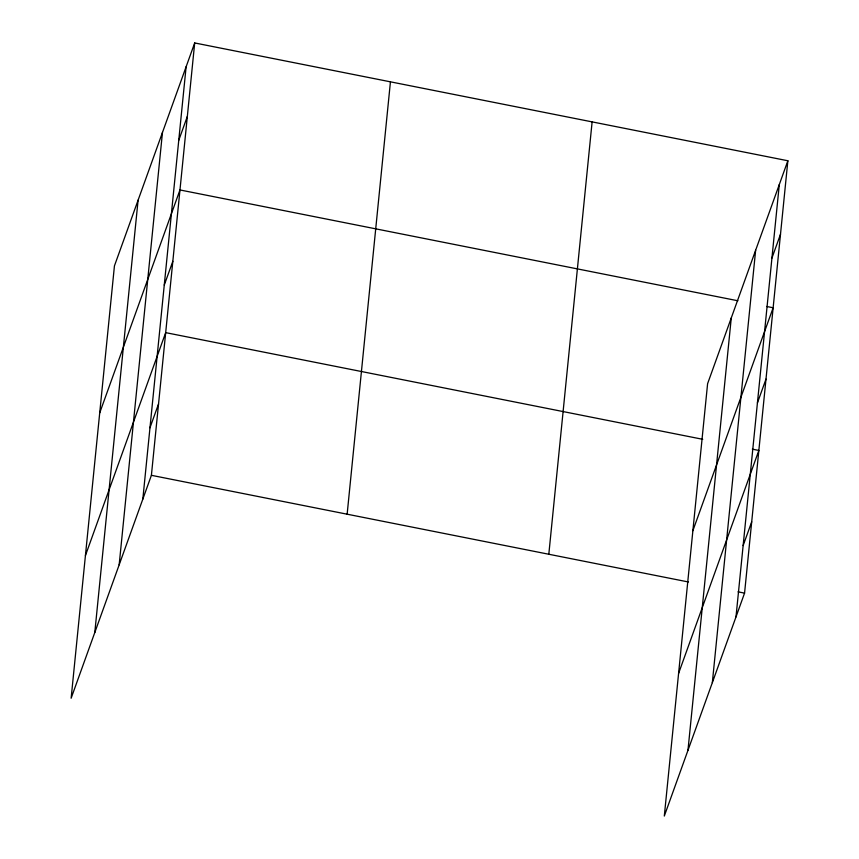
<?xml version="1.0" encoding="UTF-8"?>
<svg xmlns="http://www.w3.org/2000/svg" width="859" height="859" viewBox="0 0 859 859"><rect width="100%" height="100%" fill="white"/><g stroke="black" fill="none" stroke-linecap="round" stroke-linejoin="round"><path stroke-width="1.29" d="M94.791 632.525L138.095 200.158M119.165 564.825L162.469 132.458M142.83 499.111L186.124 66.744M194.692 42.95L114.44 265.871L71.136 698.238L151.399 475.317L194.692 42.95L787.864 160.762L744.56 593.129L664.308 816.05L707.601 383.683L787.864 160.762M347.143 514.197L390.437 81.83M548.815 554.248L592.119 121.881M687.962 750.336L731.267 317.97M712.336 682.637L755.641 250.27M735.991 616.923L779.296 184.567M178.769 140.253L187.337 116.448M99.719 412.878L179.971 189.957L737.902 300.768M164.262 285.091L172.831 261.297M85.428 555.558L165.68 332.637L702.737 439.303M149.971 427.771L158.539 403.977M771.93 258.065L780.498 234.271M692.88 530.69L773.143 307.769L766.615 306.47M757.423 402.903L765.992 379.109M678.599 673.37L758.851 450.449L752.323 449.15M743.142 545.583L751.711 521.789M151.399 475.317L688.446 581.983M738.042 591.83L744.56 593.129"/></g></svg>
